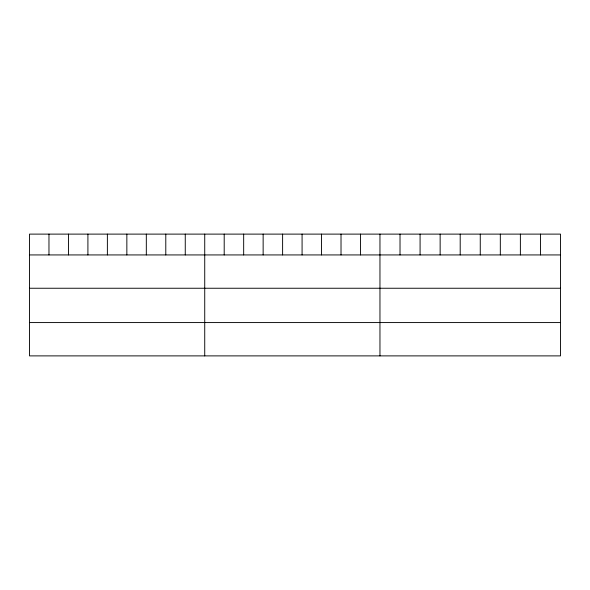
<?xml version="1.0" encoding="UTF-8"?>
<svg xmlns="http://www.w3.org/2000/svg" width="590" height="590" viewBox="0 0 590 590"><rect width="100%" height="100%" fill="white"/><g stroke="black" fill="none" stroke-linecap="round" stroke-linejoin="round"><path stroke-width="0.89" d="M560.5 254.932L560.5 355.888L29.5 355.888L29.5 234.112L560.5 234.112L560.5 254.932L29.5 254.932M29.5 288.245L560.5 288.245M29.5 322.575L560.5 322.575M540.44 234.112L540.44 254.932M520.38 234.112L520.38 254.932M500.32 234.112L500.32 254.932M480.26 234.112L480.26 254.932M460.2 234.112L460.2 254.932M440.14 234.112L440.14 254.932M420.08 234.112L420.08 254.932M400.02 234.112L400.02 254.932M379.96 234.112L379.96 355.888M360.49 234.112L360.49 254.932M341.02 234.112L341.02 254.932M321.55 234.112L321.55 254.932M302.08 234.112L302.08 254.932M282.61 234.112L282.61 254.932M263.14 234.112L263.14 254.932M243.67 234.112L243.67 254.932M224.2 234.112L224.2 254.932M204.73 234.112L204.73 355.888M185.26 234.112L185.26 254.932M165.79 234.112L165.79 254.932M146.32 234.112L146.32 254.932M126.85 234.112L126.85 254.932M107.38 234.112L107.38 254.932M87.91 234.112L87.91 254.932M68.44 234.112L68.44 254.932M48.97 234.112L48.97 254.932"/></g></svg>
